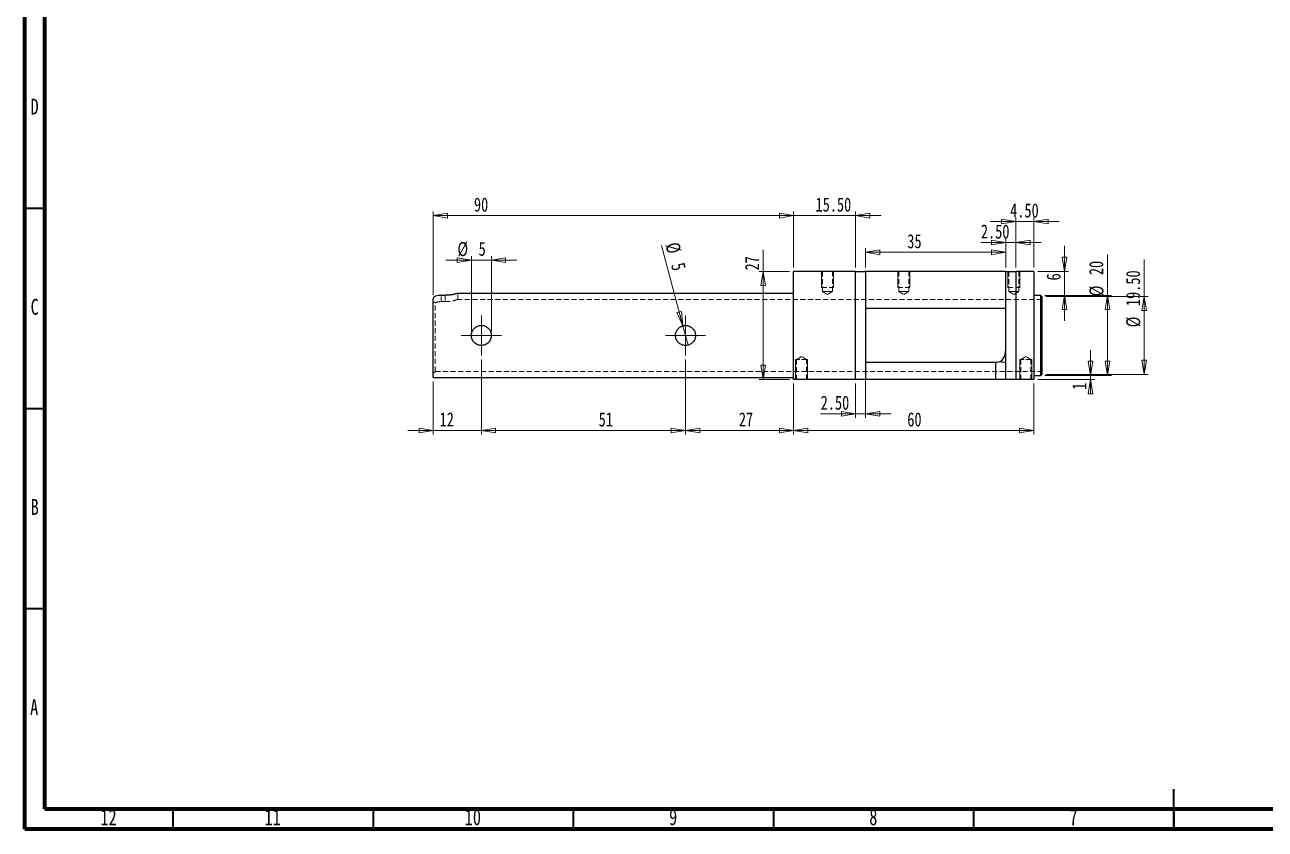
# Model space of a CAD drawing. Header units: millimetres. Extents: x 15 to 589, y 5 to 415.
# Drawn here: x 15 to 324.8, y 5 to 205.9 of the extents above; entities that cross this region are included whole.
import ezdxf

# ---------------------------------------------------------------- set-up
doc = ezdxf.new("R2010")
doc.units = ezdxf.units.MM
doc.linetypes.add('HIDDEN', pattern=[1.905, 1.27, -0.635])
doc.styles.add('SLDTEXTSTYLE0', font='TXT', dxfattribs={"width": 0.75})
doc.dimstyles.new('SLDDIMSTYLE0', dxfattribs={"dimtxt": 3.5, "dimasz": 3.556, "dimexe": 0, "dimexo": 0.0625, "dimgap": 0.875, "dimtad": 1, "dimrnd": 1e-09, "dimzin": 12, "dimdsep": 46, "dimtxsty": 'SLDTEXTSTYLE0', "dimblk1": 'CLOSED', "dimblk2": 'CLOSED', "dimsah": 1, "dimcen": 0.09, "dimadec": 0, "dimazin": 3, "dimtfac": 1, "dimtofl": 0, "dimtmove": 0, "dimatfit": 3, "dimldrblk": 'CLOSED', "dimfxl": 1, "dimfrac": 2, "dimtolj": 1, "dimtzin": 12, "dimarcsym": 0})
doc.dimstyles.new('SLDDIMSTYLE1', dxfattribs={"dimtxt": 3.5, "dimasz": 3.556, "dimexe": 0, "dimexo": 0.0625, "dimgap": 0.875, "dimtad": 1, "dimrnd": 1e-09, "dimzin": 12, "dimdsep": 46, "dimtxsty": 'SLDTEXTSTYLE0', "dimblk1": 'NONE', "dimblk2": 'CLOSED', "dimsah": 1, "dimcen": 0, "dimadec": 0, "dimazin": 3, "dimtfac": 1, "dimtmove": 0, "dimatfit": 3, "dimldrblk": 'NONE', "dimfxl": 1, "dimfrac": 2, "dimtolj": 1, "dimtzin": 12, "dimarcsym": 0})
doc.dimstyles.new('SLDDIMSTYLE2', dxfattribs={"dimtxt": 3.5, "dimasz": 3.556, "dimexe": 0, "dimexo": 0.0625, "dimgap": 0.875, "dimtad": 1, "dimrnd": 1e-09, "dimzin": 12, "dimdsep": 46, "dimtxsty": 'SLDTEXTSTYLE0', "dimblk1": 'CLOSED', "dimblk2": 'CLOSED', "dimsah": 1, "dimcen": 0.09, "dimadec": 0, "dimazin": 3, "dimtfac": 1, "dimtmove": 0, "dimatfit": 0, "dimldrblk": 'CLOSED', "dimfxl": 1, "dimfrac": 2, "dimtolj": 1, "dimtzin": 12, "dimarcsym": 0})
doc.dimstyles.new('SLDDIMSTYLE3', dxfattribs={"dimtxt": 3.5, "dimasz": 3.556, "dimexe": 0, "dimexo": 0.0625, "dimgap": 0.875, "dimtad": 1, "dimrnd": 1e-09, "dimzin": 4, "dimdsep": 46, "dimtxsty": 'SLDTEXTSTYLE0', "dimblk1": 'CLOSED', "dimblk2": 'CLOSED', "dimsah": 1, "dimcen": 0.09, "dimadec": 0, "dimazin": 1, "dimtfac": 1, "dimtmove": 0, "dimatfit": 0, "dimldrblk": 'CLOSED', "dimfxl": 1, "dimfrac": 2, "dimtolj": 1, "dimtzin": 12, "dimarcsym": 0})
doc.dimstyles.new('SLDDIMSTYLE4', dxfattribs={"dimtxt": 3.5, "dimasz": 3.556, "dimexe": 0, "dimexo": 0.0625, "dimgap": 0.875, "dimtad": 1, "dimrnd": 1e-09, "dimzin": 4, "dimdsep": 46, "dimtxsty": 'SLDTEXTSTYLE0', "dimblk1": 'CLOSED', "dimblk2": 'CLOSED', "dimsah": 1, "dimcen": 0.09, "dimadec": 0, "dimazin": 1, "dimtfac": 1, "dimtofl": 0, "dimtmove": 0, "dimatfit": 3, "dimldrblk": 'CLOSED', "dimfxl": 1, "dimfrac": 2, "dimtolj": 1, "dimtzin": 12, "dimarcsym": 0})

# ---------------------------------------------------------------- blocks, each defined once
blk = doc.blocks.new('_Closed')
at = {"color": 0, "linetype": 'ByBlock', "lineweight": -2}
for p, q in [((-1, 0.166667), (0, 0)), ((-1, 0.166667), (-1, -0.166667)), ((0, 0), (-1, -0.166667)), ((0, 0), (-1, 0))]:
    blk.add_line(p, q, dxfattribs=at)
blk = doc.blocks.new('_D')
at = {"color": 7, "linetype": 'Continuous', "lineweight": 18}
for p, q in [((117.04, 138.49), (117.04, 159.24)), ((207.04, 158.24), (117.04, 158.24)), ((207.04, 145.32), (207.04, 159.24))]:
    blk.add_line(p, q, dxfattribs=at)
at = {"color": 7, "linetype": 'Continuous', "lineweight": 18, "xscale": 3.556, "yscale": 3.556, "rotation": 180}
blk.add_blockref('_Closed', (117.04, 158.24), dxfattribs=at)
at = {"color": 7, "linetype": 'Continuous', "lineweight": 18, "xscale": 3.556, "yscale": 3.556}
blk.add_blockref('_Closed', (207.04, 158.24), dxfattribs=at)
at = {"color": 7, "linetype": 'Continuous', "lineweight": 18, "insert": (127.19, 162.75), "char_height": 3.5, "attachment_point": 1, "style": 'SLDTEXTSTYLE0'}
blk.add_mtext('90', dxfattribs=at)
blk = doc.blocks.new('_D_1')
at = {"color": 7, "linetype": 'Continuous', "lineweight": 18}
for p, q in [((199.41, 144.32), (199.41, 149.73)), ((206.04, 144.32), (198.41, 144.32)), ((199.41, 117.32), (199.41, 144.32)), ((206.04, 117.32), (198.41, 117.32))]:
    blk.add_line(p, q, dxfattribs=at)
at = {"color": 7, "linetype": 'Continuous', "lineweight": 18, "xscale": 3.556, "yscale": 3.556}
for p, rotation in [((199.41, 144.32), 90), ((199.41, 117.32), 270)]:
    blk.add_blockref('_Closed', p, dxfattribs=dict(at, rotation=rotation))
at = {"color": 7, "linetype": 'Continuous', "lineweight": 18, "insert": (194.9, 144.55), "char_height": 3.5, "attachment_point": 1, "rotation": 90, "style": 'SLDTEXTSTYLE0'}
blk.add_mtext('27', dxfattribs=at)
blk = doc.blocks.new('_D_2')
at = {"color": 7, "linetype": 'Continuous', "lineweight": 18}
for q in [(174.03, 150.75), (180.69, 125.9)]:
    blk.add_line((179.39, 130.73), q, dxfattribs=at)
at = {"color": 7, "linetype": 'Continuous', "lineweight": 18, "xscale": 3.556, "yscale": 3.556, "rotation": 285}
blk.add_blockref('_Closed', (179.39, 130.73), dxfattribs=at)
at = {"color": 7, "linetype": 'Continuous', "lineweight": 18, "char_height": 3.5, "attachment_point": 1, "rotation": 285, "style": 'SLDTEXTSTYLE0'}
for s, insert in [('%%c', (178.36, 151.91)), ('5', (179.78, 146.82))]:
    blk.add_mtext(s, dxfattribs=dict(at, insert=insert))
blk = doc.blocks.new('_None')
blk = doc.blocks.new('_D_3')
at = {"color": 7, "linetype": 'Continuous', "lineweight": 18}
for p, q in [((126.54, 147.14), (120.19, 147.14)), ((126.54, 129.32), (126.54, 148.14)), ((126.54, 147.14), (131.54, 147.14)), ((131.54, 129.32), (131.54, 148.14)), ((131.54, 147.14), (137.89, 147.14))]:
    blk.add_line(p, q, dxfattribs=at)
at = {"color": 7, "linetype": 'Continuous', "lineweight": 18, "xscale": 3.556, "yscale": 3.556}
blk.add_blockref('_Closed', (126.54, 147.14), dxfattribs=at)
at = {"color": 7, "linetype": 'Continuous', "lineweight": 18, "xscale": 3.556, "yscale": 3.556, "rotation": 180}
blk.add_blockref('_Closed', (131.54, 147.14), dxfattribs=at)
at = {"color": 7, "linetype": 'Continuous', "lineweight": 18, "char_height": 3.5, "attachment_point": 1, "style": 'SLDTEXTSTYLE0'}
for s, insert in [('%%c', (123.07, 151.65)), ('5', (128.35, 151.71))]:
    blk.add_mtext(s, dxfattribs=dict(at, insert=insert))
blk = doc.blocks.new('_D_4')
at = {"color": 7, "linetype": 'Continuous', "lineweight": 18}
for p, q in [((129.04, 122.32), (129.04, 103.59)), ((117.04, 116.82), (117.04, 103.59)), ((117.04, 104.59), (110.69, 104.59)), ((129.04, 104.59), (117.04, 104.59)), ((129.04, 104.59), (135.39, 104.59))]:
    blk.add_line(p, q, dxfattribs=at)
at = {"color": 7, "linetype": 'Continuous', "lineweight": 18, "xscale": 3.556, "yscale": 3.556}
blk.add_blockref('_Closed', (117.04, 104.59), dxfattribs=at)
at = {"color": 7, "linetype": 'Continuous', "lineweight": 18, "xscale": 3.556, "yscale": 3.556, "rotation": 180}
blk.add_blockref('_Closed', (129.04, 104.59), dxfattribs=at)
at = {"color": 7, "linetype": 'Continuous', "lineweight": 18, "insert": (118.62, 109.1), "char_height": 3.5, "attachment_point": 1, "style": 'SLDTEXTSTYLE0'}
blk.add_mtext('12', dxfattribs=at)
blk = doc.blocks.new('_D_5')
at = {"color": 7, "linetype": 'Continuous', "lineweight": 18}
for p, q in [((129.04, 122.32), (129.04, 103.59)), ((180.04, 122.32), (180.04, 103.59)), ((129.04, 104.59), (180.04, 104.59))]:
    blk.add_line(p, q, dxfattribs=at)
at = {"color": 7, "linetype": 'Continuous', "lineweight": 18, "xscale": 3.556, "yscale": 3.556, "rotation": 180}
blk.add_blockref('_Closed', (129.04, 104.59), dxfattribs=at)
at = {"color": 7, "linetype": 'Continuous', "lineweight": 18, "xscale": 3.556, "yscale": 3.556}
blk.add_blockref('_Closed', (180.04, 104.59), dxfattribs=at)
at = {"color": 7, "linetype": 'Continuous', "lineweight": 18, "insert": (158.34, 109.1), "char_height": 3.5, "attachment_point": 1, "style": 'SLDTEXTSTYLE0'}
blk.add_mtext('51', dxfattribs=at)
blk = doc.blocks.new('_D_6')
at = {"color": 7, "linetype": 'Continuous', "lineweight": 18}
for p, q in [((180.04, 122.32), (180.04, 103.59)), ((207.04, 116.32), (207.04, 103.59)), ((180.04, 104.59), (207.04, 104.59))]:
    blk.add_line(p, q, dxfattribs=at)
at = {"color": 7, "linetype": 'Continuous', "lineweight": 18, "xscale": 3.556, "yscale": 3.556, "rotation": 180}
blk.add_blockref('_Closed', (180.04, 104.59), dxfattribs=at)
at = {"color": 7, "linetype": 'Continuous', "lineweight": 18, "xscale": 3.556, "yscale": 3.556}
blk.add_blockref('_Closed', (207.04, 104.59), dxfattribs=at)
at = {"color": 7, "linetype": 'Continuous', "lineweight": 18, "insert": (193.37, 109.1), "char_height": 3.5, "attachment_point": 1, "style": 'SLDTEXTSTYLE0'}
blk.add_mtext('27', dxfattribs=at)
blk = doc.blocks.new('_D_7')
at = {"color": 7, "linetype": 'Continuous', "lineweight": 18}
for p, q in [((207.04, 158.24), (200.69, 158.24)), ((207.04, 145.32), (207.04, 159.24)), ((222.54, 158.24), (207.04, 158.24)), ((222.54, 145.32), (222.54, 159.24)), ((222.54, 158.24), (228.89, 158.24))]:
    blk.add_line(p, q, dxfattribs=at)
at = {"color": 7, "linetype": 'Continuous', "lineweight": 18, "xscale": 3.556, "yscale": 3.556}
blk.add_blockref('_Closed', (207.04, 158.24), dxfattribs=at)
at = {"color": 7, "linetype": 'Continuous', "lineweight": 18, "xscale": 3.556, "yscale": 3.556, "rotation": 180}
blk.add_blockref('_Closed', (222.54, 158.24), dxfattribs=at)
at = {"color": 7, "linetype": 'Continuous', "lineweight": 18, "insert": (212.51, 162.75), "char_height": 3.5, "attachment_point": 1, "style": 'SLDTEXTSTYLE0'}
blk.add_mtext('15.50', dxfattribs=at)
blk = doc.blocks.new('_D_8')
at = {"color": 7, "linetype": 'Continuous', "lineweight": 18}
for p, q in [((207.04, 116.32), (207.04, 103.59)), ((267.04, 116.32), (267.04, 103.59)), ((207.04, 104.59), (267.04, 104.59))]:
    blk.add_line(p, q, dxfattribs=at)
at = {"color": 7, "linetype": 'Continuous', "lineweight": 18, "xscale": 3.556, "yscale": 3.556, "rotation": 180}
blk.add_blockref('_Closed', (207.04, 104.59), dxfattribs=at)
at = {"color": 7, "linetype": 'Continuous', "lineweight": 18, "xscale": 3.556, "yscale": 3.556}
blk.add_blockref('_Closed', (267.04, 104.59), dxfattribs=at)
at = {"color": 7, "linetype": 'Continuous', "lineweight": 18, "insert": (235.44, 109.1), "char_height": 3.5, "attachment_point": 1, "style": 'SLDTEXTSTYLE0'}
blk.add_mtext('60', dxfattribs=at)
blk = doc.blocks.new('_D_9')
at = {"color": 7, "linetype": 'Continuous', "lineweight": 18}
for p, q in [((285.44, 138.32), (285.44, 148.56)), ((269.79, 138.32), (286.44, 138.32)), ((285.44, 118.32), (285.44, 138.32)), ((269.79, 118.32), (286.44, 118.32))]:
    blk.add_line(p, q, dxfattribs=at)
at = {"color": 7, "linetype": 'Continuous', "lineweight": 18, "xscale": 3.556, "yscale": 3.556}
for p, rotation in [((285.44, 138.32), 90), ((285.44, 118.32), 270)]:
    blk.add_blockref('_Closed', p, dxfattribs=dict(at, rotation=rotation))
at = {"color": 7, "linetype": 'Continuous', "lineweight": 18, "char_height": 3.5, "attachment_point": 1, "rotation": 90, "style": 'SLDTEXTSTYLE0'}
for s, insert in [('20', (280.87, 143.38)), ('%%c', (280.93, 138.11))]:
    blk.add_mtext(s, dxfattribs=dict(at, insert=insert))
blk = doc.blocks.new('_D_10')
at = {"color": 7, "linetype": 'Continuous', "lineweight": 18}
for p, q in [((294.64, 138.07), (294.64, 147.27)), ((270.04, 138.07), (295.64, 138.07)), ((294.64, 138.07), (294.64, 118.57)), ((270.04, 118.57), (295.64, 118.57))]:
    blk.add_line(p, q, dxfattribs=at)
at = {"color": 7, "linetype": 'Continuous', "lineweight": 18, "xscale": 3.556, "yscale": 3.556}
for p, rotation in [((294.64, 138.07), 90), ((294.64, 118.57), 270)]:
    blk.add_blockref('_Closed', p, dxfattribs=dict(at, rotation=rotation))
at = {"color": 7, "linetype": 'Continuous', "lineweight": 18, "char_height": 3.5, "attachment_point": 1, "rotation": 90, "style": 'SLDTEXTSTYLE0'}
for s, insert in [('19.50', (290.08, 135.64)), ('%%c', (290.13, 130.36))]:
    blk.add_mtext(s, dxfattribs=dict(at, insert=insert))
blk = doc.blocks.new('_D_11')
at = {"color": 7, "linetype": 'Continuous', "lineweight": 18}
for p, q in [((281.18, 118.32), (281.18, 124.67)), ((269.79, 118.32), (282.18, 118.32)), ((281.18, 118.32), (281.18, 117.32)), ((268.04, 117.32), (282.18, 117.32)), ((281.18, 117.32), (281.18, 114.73))]:
    blk.add_line(p, q, dxfattribs=at)
at = {"color": 7, "linetype": 'Continuous', "lineweight": 18, "xscale": 3.556, "yscale": 3.556}
for p, rotation in [((281.18, 118.32), 270), ((281.18, 117.32), 90)]:
    blk.add_blockref('_Closed', p, dxfattribs=dict(at, rotation=rotation))
at = {"color": 7, "linetype": 'Continuous', "lineweight": 18, "insert": (276.67, 114.73), "char_height": 3.5, "attachment_point": 1, "rotation": 90, "style": 'SLDTEXTSTYLE0'}
blk.add_mtext('1', dxfattribs=at)
blk = doc.blocks.new('_D_12')
at = {"color": 7, "linetype": 'Continuous', "lineweight": 18}
for p, q in [((274.74, 144.32), (274.74, 150.67)), ((268.04, 144.32), (275.74, 144.32)), ((274.74, 138.32), (274.74, 144.32)), ((269.79, 138.32), (275.74, 138.32)), ((274.74, 138.32), (274.74, 131.97))]:
    blk.add_line(p, q, dxfattribs=at)
at = {"color": 7, "linetype": 'Continuous', "lineweight": 18, "xscale": 3.556, "yscale": 3.556}
for p, rotation in [((274.74, 144.32), 270), ((274.74, 138.32), 90)]:
    blk.add_blockref('_Closed', p, dxfattribs=dict(at, rotation=rotation))
at = {"color": 7, "linetype": 'Continuous', "lineweight": 18, "insert": (270.22, 142.04), "char_height": 3.5, "attachment_point": 1, "rotation": 90, "style": 'SLDTEXTSTYLE0'}
blk.add_mtext('6', dxfattribs=at)
blk = doc.blocks.new('_D_13')
at = {"color": 7, "linetype": 'Continuous', "lineweight": 18}
for p, q in [((262.54, 156.78), (256.19, 156.78)), ((262.54, 145.32), (262.54, 157.78)), ((262.54, 156.78), (267.04, 156.78)), ((267.04, 145.32), (267.04, 157.78)), ((267.04, 156.78), (273.39, 156.78))]:
    blk.add_line(p, q, dxfattribs=at)
at = {"color": 7, "linetype": 'Continuous', "lineweight": 18, "xscale": 3.556, "yscale": 3.556}
blk.add_blockref('_Closed', (262.54, 156.78), dxfattribs=at)
at = {"color": 7, "linetype": 'Continuous', "lineweight": 18, "xscale": 3.556, "yscale": 3.556, "rotation": 180}
blk.add_blockref('_Closed', (267.04, 156.78), dxfattribs=at)
at = {"color": 7, "linetype": 'Continuous', "lineweight": 18, "insert": (261.13, 161.29), "char_height": 3.5, "attachment_point": 1, "style": 'SLDTEXTSTYLE0'}
blk.add_mtext('4.50', dxfattribs=at)
blk = doc.blocks.new('_D_14')
at = {"color": 7, "linetype": 'Continuous', "lineweight": 18}
for p, q in [((260.04, 145.32), (260.04, 152.52)), ((262.54, 145.32), (262.54, 152.52)), ((260.04, 151.52), (253.82, 151.52)), ((262.54, 151.52), (260.04, 151.52)), ((262.54, 151.52), (268.89, 151.52))]:
    blk.add_line(p, q, dxfattribs=at)
at = {"color": 7, "linetype": 'Continuous', "lineweight": 18, "xscale": 3.556, "yscale": 3.556}
blk.add_blockref('_Closed', (260.04, 151.52), dxfattribs=at)
at = {"color": 7, "linetype": 'Continuous', "lineweight": 18, "xscale": 3.556, "yscale": 3.556, "rotation": 180}
blk.add_blockref('_Closed', (262.54, 151.52), dxfattribs=at)
at = {"color": 7, "linetype": 'Continuous', "lineweight": 18, "insert": (253.82, 156.03), "char_height": 3.5, "attachment_point": 1, "style": 'SLDTEXTSTYLE0'}
blk.add_mtext('2.50', dxfattribs=at)
blk = doc.blocks.new('_D_15')
at = {"color": 7, "linetype": 'Continuous', "lineweight": 18}
for p, q in [((225.04, 145.32), (225.04, 150.08)), ((225.04, 149.08), (260.04, 149.08)), ((260.04, 145.32), (260.04, 150.08))]:
    blk.add_line(p, q, dxfattribs=at)
at = {"color": 7, "linetype": 'Continuous', "lineweight": 18, "xscale": 3.556, "yscale": 3.556, "rotation": 180}
blk.add_blockref('_Closed', (225.04, 149.08), dxfattribs=at)
at = {"color": 7, "linetype": 'Continuous', "lineweight": 18, "xscale": 3.556, "yscale": 3.556}
blk.add_blockref('_Closed', (260.04, 149.08), dxfattribs=at)
at = {"color": 7, "linetype": 'Continuous', "lineweight": 18, "insert": (235.44, 153.6), "char_height": 3.5, "attachment_point": 1, "style": 'SLDTEXTSTYLE0'}
blk.add_mtext('35', dxfattribs=at)
blk = doc.blocks.new('_D_16')
at = {"color": 7, "linetype": 'Continuous', "lineweight": 18}
for p, q in [((225.04, 130.27), (225.04, 107.75)), ((222.54, 116.32), (222.54, 107.75)), ((222.54, 108.75), (213.8, 108.75)), ((222.54, 108.75), (225.04, 108.75)), ((225.04, 108.75), (231.39, 108.75))]:
    blk.add_line(p, q, dxfattribs=at)
at = {"color": 7, "linetype": 'Continuous', "lineweight": 18, "xscale": 3.556, "yscale": 3.556}
blk.add_blockref('_Closed', (222.54, 108.75), dxfattribs=at)
at = {"color": 7, "linetype": 'Continuous', "lineweight": 18, "xscale": 3.556, "yscale": 3.556, "rotation": 180}
blk.add_blockref('_Closed', (225.04, 108.75), dxfattribs=at)
at = {"color": 7, "linetype": 'Continuous', "lineweight": 18, "insert": (213.8, 113.27), "char_height": 3.5, "attachment_point": 1, "style": 'SLDTEXTSTYLE0'}
blk.add_mtext('2.50', dxfattribs=at)
blk = doc.blocks.new('SW_CENTERMARKSYMBOL_0')
at = {"color": 0, "linetype": 'Continuous', "lineweight": 0}
for p, q in [((0, 2.5), (0, 5)), ((-2.5, 0), (-5, 0)), ((0, 0), (-2.5, 0)), ((0, 0), (0, 2.5)), ((0, 0), (0, -2.5)), ((0, 0), (2.5, 0)), ((2.5, 0), (5, 0)), ((0, -2.5), (0, -5))]:
    blk.add_line(p, q, dxfattribs=at)
blk = doc.blocks.new('SW_CENTERMARKSYMBOL_1')
at = {"color": 0, "linetype": 'Continuous', "lineweight": 0}
for p, q in [((0, 2.5), (0, 5)), ((-2.5, 0), (-5, 0)), ((0, 0), (-2.5, 0)), ((0, 0), (0, 2.5)), ((0, 0), (0, -2.5)), ((0, 0), (2.5, 0)), ((2.5, 0), (5, 0)), ((0, -2.5), (0, -5))]:
    blk.add_line(p, q, dxfattribs=at)

msp = doc.modelspace()

# ---------------------------------------------------------------- linework, layer by layer
at = {"color": 7, "linetype": 'Continuous', "lineweight": 70}
for p, q in [((15, 5), (15, 415)), ((20, 10), (20, 410)), ((584, 10), (20, 10)), ((589, 5), (15, 5))]:
    msp.add_line(p, q, dxfattribs=at)
at = {"color": 7, "linetype": 'Continuous', "lineweight": 35}
for p, q in [((20, 160), (15, 160)), ((20, 110), (15, 110)), ((20, 60), (15, 60)), ((302, 5), (302, 15)), ((52, 10), (52, 5)), ((102, 10), (102, 5)), ((152, 10), (152, 5)), ((202, 10), (202, 5)), ((252, 10), (252, 5)), ((302, 10), (302, 5))]:
    msp.add_line(p, q, dxfattribs=at)
at = {"color": 7, "linetype": 'Continuous', "lineweight": 25}
for p, q in [((222.541, 144.315), (207.041, 144.315)), ((207.041, 117.315), (207.041, 144.315)), ((222.541, 117.315), (222.541, 144.315)), ((222.541, 144.315), (225.041, 144.315)), ((225.041, 144.315), (225.041, 131.273)), ((260.041, 144.315), (225.041, 144.315)), ((260.041, 131.273), (260.041, 144.315)), ((260.041, 144.315), (262.541, 144.315)), ((262.541, 144.315), (262.541, 117.315)), ((267.041, 144.315), (262.541, 144.315)), ((267.041, 144.315), (267.041, 117.315)), ((117.041, 117.815), (117.041, 137.494)), ((119.041, 138.347), (120.041, 138.347)), ((207.041, 138.815), (123.138, 138.815)), ((268.791, 138.315), (267.041, 138.315)), ((269.041, 138.065), (268.791, 138.315)), ((268.791, 118.315), (268.791, 138.315)), ((269.041, 138.065), (269.041, 118.565)), ((260.041, 135.024), (225.041, 135.024)), ((225.041, 125.357), (225.041, 117.315)), ((260.041, 117.315), (260.041, 125.357)), ((225.041, 121.607), (257.541, 121.607)), ((257.541, 117.315), (257.541, 121.607)), ((117.041, 117.815), (207.041, 117.815)), ((267.041, 118.315), (268.791, 118.315)), ((268.791, 118.315), (269.041, 118.565)), ((222.541, 117.315), (207.041, 117.315)), ((225.041, 117.315), (222.541, 117.315)), ((257.541, 117.315), (225.041, 117.315)), ((260.041, 117.315), (257.541, 117.315)), ((262.541, 117.315), (260.041, 117.315)), ((267.041, 117.315), (262.541, 117.315))]:
    msp.add_line(p, q, dxfattribs=at)
at = {"color": 7, "linetype": 'Continuous', "lineweight": 18}
for p, q in [((214.041, 144.315), (214.041, 140.315)), ((217.041, 144.315), (217.041, 140.315)), ((233.041, 144.315), (233.041, 140.315)), ((236.041, 144.315), (236.041, 140.315)), ((260.541, 144.315), (260.541, 140.315)), ((263.541, 144.315), (263.541, 140.315)), ((207.541, 117.315), (207.541, 122.315)), ((207.541, 117.315), (207.541, 122.315)), ((210.541, 117.315), (210.541, 122.315)), ((210.541, 117.315), (210.541, 122.315)), ((263.541, 117.315), (263.541, 122.315)), ((263.541, 117.315), (263.541, 122.315)), ((266.541, 117.315), (266.541, 122.315)), ((266.541, 117.315), (266.541, 122.315))]:
    msp.add_line(p, q, dxfattribs=at)
at = {"color": 7, "linetype": 'HIDDEN', "lineweight": 18}
for p, q in [((214.291, 144.315), (214.291, 139.315)), ((216.791, 139.315), (216.791, 144.315)), ((222.541, 144.315), (222.541, 117.315)), ((233.291, 144.315), (233.291, 139.315)), ((235.791, 139.315), (235.791, 144.315)), ((260.791, 144.315), (260.791, 139.315)), ((262.541, 117.315), (262.541, 144.315)), ((263.291, 139.315), (263.291, 144.315)), ((214.041, 140.315), (217.041, 140.315)), ((233.041, 140.315), (236.041, 140.315)), ((260.541, 140.315), (263.541, 140.315)), ((117.541, 119.315), (117.541, 136.484)), ((119.041, 136.765), (119.041, 138.347)), ((119.041, 136.765), (120.041, 136.765)), ((120.041, 138.347), (120.041, 136.765)), ((269.041, 137.315), (123.138, 137.315)), ((123.141, 137.314), (123.141, 138.815)), ((214.291, 139.315), (215.541, 139.315)), ((214.291, 139.315), (215.541, 138.564)), ((215.541, 139.315), (216.791, 139.315)), ((215.541, 138.564), (216.791, 139.315)), ((233.291, 139.315), (234.541, 139.315)), ((233.291, 139.315), (234.541, 138.564)), ((234.541, 139.315), (235.791, 139.315)), ((234.541, 138.564), (235.791, 139.315)), ((260.791, 139.315), (262.041, 139.315)), ((260.791, 139.315), (262.041, 138.564)), ((262.041, 139.315), (263.291, 139.315)), ((262.041, 138.564), (263.291, 139.315)), ((126.543, 128.258), (126.541, 128.315)), ((177.543, 128.258), (177.541, 128.315)), ((210.541, 122.315), (207.541, 122.315)), ((210.541, 122.315), (207.541, 122.315)), ((209.041, 123.066), (207.791, 122.315)), ((210.291, 122.315), (207.791, 122.315)), ((207.791, 122.315), (207.791, 117.315)), ((210.291, 122.315), (209.041, 123.066)), ((210.291, 117.315), (210.291, 122.315)), ((260.041, 121.607), (257.541, 121.607)), ((266.541, 122.315), (263.541, 122.315)), ((266.541, 122.315), (263.541, 122.315)), ((265.041, 123.066), (263.791, 122.315)), ((266.291, 122.315), (263.791, 122.315)), ((263.791, 122.315), (263.791, 117.315)), ((266.291, 122.315), (265.041, 123.066)), ((266.291, 117.315), (266.291, 122.315)), ((117.041, 118.815), (117.541, 119.315)), ((117.541, 119.315), (269.041, 119.315))]:
    msp.add_line(p, q, dxfattribs=at)
at = {"color": 7, "linetype": 'Continuous', "lineweight": 25}
for points, knots in [([(119.041, 138.347), (118.903, 138.347), (118.767, 138.343), (118.5, 138.326), (118.367, 138.312), (117.994, 138.259), (117.769, 138.205), (117.497, 138.096), (117.416, 138.054), (117.278, 137.963), (117.222, 137.913), (117.131, 137.805), (117.096, 137.747), (117.052, 137.625), (117.041, 137.561), (117.041, 137.494)], [0, 0, 0, 0, 0.125, 0.125, 0.25, 0.25, 0.5, 0.5, 0.625, 0.625, 0.75, 0.75, 0.875, 0.875, 1, 1, 1, 1]), ([(123.138, 138.815), (123.137, 138.814), (123.133, 138.813), (123.083, 138.798), (122.999, 138.774), (122.879, 138.741), (122.726, 138.7), (122.542, 138.654), (122.362, 138.612), (122.203, 138.577), (122.034, 138.543), (121.803, 138.5), (121.492, 138.45), (121.184, 138.411), (120.848, 138.378), (120.481, 138.353), (120.193, 138.349), (120.041, 138.347)], [0, 0, 0, 0, 0.0603909, 0.1276451, 0.1962647, 0.2658597, 0.3339504, 0.4033561, 0.4736977, 0.5090067, 0.5443156, 0.6163257, 0.6893745, 0.7695831, 0.8239767, 0.9069506, 1, 1, 1, 1]), ([(131.541, 128.315), (131.541, 128.481), (131.525, 128.644), (131.461, 128.964), (131.413, 129.124), (131.287, 129.426), (131.21, 129.569), (131.029, 129.841), (130.923, 129.969), (130.579, 130.313), (130.301, 130.499), (129.85, 130.686), (129.692, 130.735), (129.369, 130.799), (129.206, 130.815), (128.879, 130.815), (128.713, 130.799), (128.392, 130.735), (128.235, 130.688), (127.78, 130.499), (127.505, 130.315), (127.158, 129.968), (127.055, 129.842), (126.874, 129.572), (126.795, 129.425), (126.67, 129.123), (126.622, 128.968), (126.558, 128.646), (126.541, 128.48), (126.541, 127.989), (126.607, 127.659), (126.794, 127.208), (126.872, 127.061), (127.054, 126.79), (127.157, 126.664), (127.387, 126.434), (127.515, 126.328), (127.785, 126.148), (127.929, 126.071), (128.384, 125.881), (128.71, 125.816), (129.205, 125.815), (129.367, 125.831), (129.688, 125.895), (129.848, 125.944), (130.15, 126.069), (130.293, 126.145), (130.566, 126.327), (130.693, 126.432), (131.037, 126.776), (131.224, 127.053), (131.412, 127.505), (131.46, 127.664), (131.525, 127.986), (131.541, 128.15), (131.541, 128.315)], [0, 0, 0, 0, 0.03125, 0.03125, 0.0625, 0.0625, 0.09375, 0.09375, 0.125, 0.125, 0.1875, 0.1875, 0.21875, 0.21875, 0.25, 0.25, 0.28125, 0.28125, 0.3125, 0.3125, 0.375, 0.375, 0.40625, 0.40625, 0.4375, 0.4375, 0.46875, 0.46875, 0.5, 0.5, 0.5625, 0.5625, 0.59375, 0.59375, 0.625, 0.625, 0.65625, 0.65625, 0.6875, 0.6875, 0.75, 0.75, 0.78125, 0.78125, 0.8125, 0.8125, 0.84375, 0.84375, 0.875, 0.875, 0.9375, 0.9375, 0.96875, 0.96875, 1, 1, 1, 1]), ([(182.541, 128.315), (182.541, 128.481), (182.525, 128.644), (182.461, 128.964), (182.413, 129.124), (182.287, 129.426), (182.21, 129.569), (182.029, 129.841), (181.923, 129.969), (181.579, 130.313), (181.301, 130.499), (180.85, 130.686), (180.692, 130.735), (180.369, 130.799), (180.206, 130.815), (179.879, 130.815), (179.713, 130.799), (179.392, 130.735), (179.235, 130.688), (178.78, 130.499), (178.505, 130.315), (178.158, 129.968), (178.055, 129.842), (177.874, 129.572), (177.795, 129.425), (177.67, 129.123), (177.622, 128.968), (177.558, 128.646), (177.541, 128.48), (177.541, 127.989), (177.607, 127.659), (177.794, 127.208), (177.872, 127.061), (178.054, 126.79), (178.157, 126.664), (178.387, 126.434), (178.515, 126.328), (178.785, 126.148), (178.929, 126.071), (179.384, 125.881), (179.71, 125.816), (180.205, 125.815), (180.367, 125.831), (180.688, 125.895), (180.848, 125.944), (181.15, 126.069), (181.293, 126.145), (181.566, 126.327), (181.693, 126.432), (182.037, 126.776), (182.224, 127.053), (182.412, 127.505), (182.46, 127.664), (182.525, 127.986), (182.541, 128.15), (182.541, 128.315)], [0, 0, 0, 0, 0.03125, 0.03125, 0.0625, 0.0625, 0.09375, 0.09375, 0.125, 0.125, 0.1875, 0.1875, 0.21875, 0.21875, 0.25, 0.25, 0.28125, 0.28125, 0.3125, 0.3125, 0.375, 0.375, 0.40625, 0.40625, 0.4375, 0.4375, 0.46875, 0.46875, 0.5, 0.5, 0.5625, 0.5625, 0.59375, 0.59375, 0.625, 0.625, 0.65625, 0.65625, 0.6875, 0.6875, 0.75, 0.75, 0.78125, 0.78125, 0.8125, 0.8125, 0.84375, 0.84375, 0.875, 0.875, 0.9375, 0.9375, 0.96875, 0.96875, 1, 1, 1, 1]), ([(225.041, 131.273), (225.041, 130.795), (225.026, 130.309), (225.007, 129.567), (225.001, 129.318), (224.993, 128.816), (224.991, 128.562), (224.991, 127.809), (225, 127.311), (225.026, 126.326), (225.041, 125.835), (225.041, 125.357)], [0, 0, 0, 0, 0.25, 0.25, 0.375, 0.375, 0.5, 0.5, 0.75, 0.75, 1, 1, 1, 1]), ([(260.041, 125.357), (260.041, 125.836), (260.057, 126.322), (260.076, 127.063), (260.081, 127.313), (260.089, 127.815), (260.092, 128.069), (260.092, 128.822), (260.082, 129.32), (260.057, 130.305), (260.041, 130.795), (260.041, 131.273)], [0, 0, 0, 0, 0.25, 0.25, 0.375, 0.375, 0.5, 0.5, 0.75, 0.75, 1, 1, 1, 1]), ([(257.541, 121.607), (257.785, 121.607), (258.023, 121.639), (258.474, 121.761), (258.679, 121.851), (259.043, 122.078), (259.199, 122.214), (259.461, 122.518), (259.566, 122.684), (259.738, 123.042), (259.805, 123.233), (259.909, 123.626), (259.946, 123.829), (260.027, 124.458), (260.041, 124.901), (260.041, 125.357)], [0, 0, 0, 0, 0.125, 0.125, 0.25, 0.25, 0.375, 0.375, 0.5, 0.5, 0.625, 0.625, 0.75, 0.75, 1, 1, 1, 1])]:
    msp.add_open_spline(points, degree=3, knots=knots, dxfattribs=at)
at = {"color": 7, "linetype": 'HIDDEN', "lineweight": 18}
for points, knots in [([(117.041, 136.33), (117.041, 136.399), (117.05, 136.456), (117.089, 136.546), (117.12, 136.577), (117.206, 136.604), (117.261, 136.601), (117.389, 136.564), (117.463, 136.53), (117.541, 136.484)], [0, 0, 0, 0, 0.25, 0.25, 0.5, 0.5, 0.75, 0.75, 1, 1, 1, 1]), ([(117.541, 136.484), (117.632, 136.532), (117.733, 136.573), (117.955, 136.643), (118.078, 136.672), (118.464, 136.742), (118.751, 136.765), (119.041, 136.765)], [0, 0, 0, 0, 0.25, 0.25, 0.5, 0.5, 1, 1, 1, 1]), ([(123.138, 137.314), (123.137, 137.314), (123.135, 137.313), (123.088, 137.297), (123.008, 137.27), (122.894, 137.233), (122.746, 137.187), (122.568, 137.134), (122.394, 137.086), (122.239, 137.046), (122.073, 137.005), (121.846, 136.954), (121.599, 136.906), (121.391, 136.871), (121.177, 136.839), (120.896, 136.806), (120.498, 136.772), (120.209, 136.767), (120.041, 136.765)], [0, 0, 0, 0, 0.0556921, 0.1219437, 0.1895383, 0.2580877, 0.3253301, 0.3938456, 0.4632594, 0.4985529, 0.5338462, 0.6058049, 0.6787869, 0.7145662, 0.7503458, 0.8234639, 0.8977825, 1, 1, 1, 1]), ([(126.541, 128.315), (126.541, 128.383), (126.54, 128.473), (126.556, 128.56), (126.56, 128.581)], [0, 0, 0, 0, 0.7587848, 1, 1, 1, 1]), ([(131.535, 128.393), (131.538, 128.28), (131.543, 128.148), (131.522, 128.018), (131.519, 128)], [0, 0, 0, 0, 0.8597207, 1, 1, 1, 1]), ([(177.541, 128.315), (177.541, 128.383), (177.54, 128.473), (177.556, 128.56), (177.56, 128.581)], [0, 0, 0, 0, 0.7587857, 1, 1, 1, 1]), ([(182.535, 128.393), (182.538, 128.28), (182.541, 128.127), (182.517, 127.976), (182.51, 127.937)], [0, 0, 0, 0, 0.73965944, 1, 1, 1, 1])]:
    msp.add_open_spline(points, degree=3, knots=knots, dxfattribs=at)

# ---------------------------------------------------------------- block references
at = {"color": 7, "linetype": 'Continuous', "lineweight": 0}
for name, p in [('SW_CENTERMARKSYMBOL_0', (129.041, 128.315)), ('SW_CENTERMARKSYMBOL_1', (180.041, 128.315))]:
    msp.add_blockref(name, p, dxfattribs=at)

# ---------------------------------------------------------------- texts
at = {"color": 7, "linetype": 'Continuous', "lineweight": 0, "attachment_point": 2, "style": 'SLDTEXTSTYLE0'}
for s, insert, char_height in [('D', (17.453, 187.468), 3.969), ('C', (17.459, 137.468), 3.969), ('B', (17.471, 87.468), 3.969), ('A', (17.34, 37.468), 3.969), ('12', (35.92, 9.968), 3.9688), ('11', (76.92, 9.968), 3.9688), ('10', (126.92, 9.968), 3.9688), ('9', (176.96, 9.968), 3.969), ('8', (226.96, 9.968), 3.969), ('7', (276.96, 9.968), 3.969)]:
    msp.add_mtext(s, dxfattribs=dict(at, insert=insert, char_height=char_height))

# ---------------------------------------------------------------- dimensions: what is measured, and where the dimension line sits
at = {"color": 7, "linetype": 'Continuous', "lineweight": 18}
for base, p1, p2, dimstyle, picture, middle in [((117.041, 158.24), (207.041, 144.315), (117.041, 137.494), 'SLDDIMSTYLE0', '_D', (129.775, 158.24)), ((207.041, 158.24), (222.541, 144.315), (207.041, 144.315), 'SLDDIMSTYLE3', '_D_7', (218.33, 158.24)), ((267.041, 156.78), (262.541, 144.315), (267.041, 144.315), 'SLDDIMSTYLE3', '_D_13', (265.656, 156.78)), ((260.041, 151.518), (262.541, 144.315), (260.041, 144.315), 'SLDDIMSTYLE3', '_D_14', (258.348, 151.518)), ((260.041, 149.084), (225.041, 144.315), (260.041, 144.315), 'SLDDIMSTYLE0', '_D_15', (238.03, 149.084)), ((225.041, 108.754), (222.541, 117.315), (225.041, 131.273), 'SLDDIMSTYLE3', '_D_16', (218.33, 108.754)), ((117.041, 104.59), (129.041, 123.315), (117.041, 117.815), 'SLDDIMSTYLE2', '_D_4', (121.204, 104.59)), ((180.041, 104.59), (129.041, 123.315), (180.041, 123.315), 'SLDDIMSTYLE0', '_D_5', (160.93, 104.59)), ((207.041, 104.59), (180.041, 123.315), (207.041, 117.315), 'SLDDIMSTYLE0', '_D_6', (195.955, 104.59)), ((267.041, 104.59), (207.041, 117.315), (267.041, 117.315), 'SLDDIMSTYLE0', '_D_8', (238.03, 104.59))]:
    dim = msp.add_linear_dim(base=base, p1=p1, p2=p2, dimstyle=dimstyle, dxfattribs=at)
    dim.commit()
    dim.dimension.update_dxf_attribs({"geometry": picture, "text_midpoint": middle, "dimtype": 160})
dim = msp.add_diameter_dim_2p(p1=(180.688, 125.901), p2=(179.394, 130.73), dimstyle='SLDDIMSTYLE1', dxfattribs=at)
dim.commit()
dim.dimension.update_dxf_attribs({"geometry": '_D_2', "text_midpoint": (174.997, 147.141), "dimtype": 163})
dim = msp.add_linear_dim(base=(131.541, 147.141), p1=(126.541, 128.315), p2=(131.541, 128.315), text='%%c<>', dimstyle='SLDDIMSTYLE2', dxfattribs=at)
dim.commit()
dim.dimension.update_dxf_attribs({"geometry": '_D_3', "text_midpoint": (127.006, 147.141), "dimtype": 160})
for base, p1, p2, dimstyle, picture, middle in [((199.413, 144.315), (207.041, 117.315), (207.041, 144.315), 'SLDDIMSTYLE0', '_D_1', (199.413, 147.141)), ((274.735, 144.315), (268.791, 138.315), (267.041, 144.315), 'SLDDIMSTYLE2', '_D_12', (274.735, 143.332)), ((281.183, 117.315), (268.791, 118.315), (267.041, 117.315), 'SLDDIMSTYLE2', '_D_11', (281.183, 116.023))]:
    dim = msp.add_linear_dim(base=base, p1=p1, p2=p2, angle=90, dimstyle=dimstyle, dxfattribs=at)
    dim.commit()
    dim.dimension.update_dxf_attribs({"geometry": picture, "text_midpoint": middle, "dimtype": 160})
for base, p1, p2, dimstyle, picture, middle in [((285.437, 138.315), (268.791, 118.315), (268.791, 138.315), 'SLDDIMSTYLE0', '_D_9', (285.437, 143.332)), ((294.643, 118.565), (269.041, 138.065), (269.041, 118.565), 'SLDDIMSTYLE4', '_D_10', (294.643, 138.816))]:
    dim = msp.add_linear_dim(base=base, p1=p1, p2=p2, angle=90, text='%%c<>', dimstyle=dimstyle, dxfattribs=at)
    dim.commit()
    dim.dimension.update_dxf_attribs({"geometry": picture, "text_midpoint": middle, "dimtype": 160})

doc.saveas('drawing.dxf')
